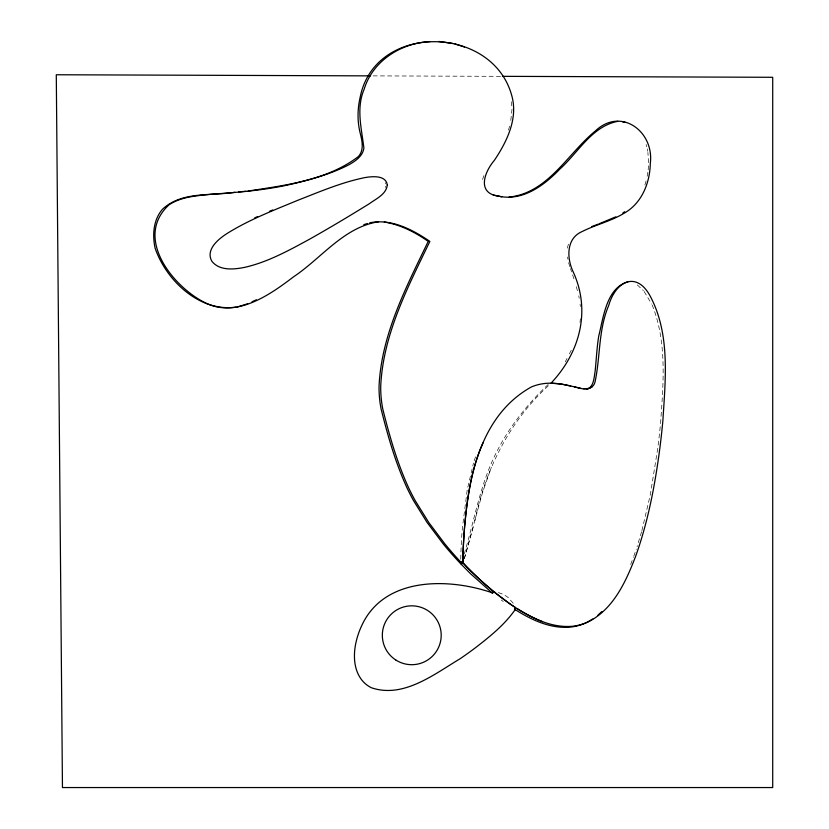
<?xml version="1.0" encoding="UTF-8"?>
<svg xmlns="http://www.w3.org/2000/svg" width="829" height="829" viewBox="0 0 829 829"><rect width="100%" height="100%" fill="white"/><g stroke="black" fill="none" stroke-linecap="round" stroke-linejoin="round"><path stroke-width="0.62" stroke-dasharray="4.14 3.11" d="M460.737 559.223L460.986 550.736A525.493 525.493 0 0 1 462.364 528.166L467.235 489.752L473.525 463.028M512.021 109.127L510.602 122.153M648.164 169.914L648.641 163.52L647.895 152.463M647.159 176.276L648.06 171.188M385.267 187.458L385.537 186.235M473.193 527.306L464.323 558.591M474.81 520.902C485.483 468.945 510.405 419.661 550.259 384.045M641.884 530.622L650.268 494.975L657.76 448.302A781.177 781.177 0 0 0 660.682 421.619C663.376 382.925 667.034 341.973 652.216 305.134M508.446 130.132L510.405 123.324M644.91 184.95L646.703 178.815M641.584 531.752L637.045 546.715M567.285 248.13L568.901 242.7M464.219 554.01C474.24 520.809 479.846 486.012 495.296 454.655C508.291 427.94 527.057 404.365 548.601 384.045M464.416 558.394L482.25 493.493L491.328 467.235M633.75 556.321L636.257 549.171M474.198 460.686L476.53 454.074M482.53 179.52L484.032 175.282M630.672 564.414L633.335 557.513M565.274 361.879L567.026 358.47M569.357 353.931L572.269 348.253M373.123 75.885L501.141 76.33M498.405 592.58L502.415 594.041A30.176 30.176 0 0 1 508.291 597.647L514.011 604.175M501.255 600.051L503.296 601.533M637.325 284.948L643.397 290.627M644.133 291.476L651.749 304.16M573.927 278.824L570.507 268.637M568.58 262.71L570.124 267.446M646.143 144.557L646.755 146.733M576.352 286.699L578.165 293.601M385.226 182.701L385.526 183.841M567.533 257.011L567.948 259.29M647.376 148.899L647.718 151.272M511.431 101.78L511.928 107.905M580.341 318.782A82.558 82.558 0 0 1 579.999 322.46M578.766 295.901A82.558 82.558 0 0 1 579.222 298.243M580.082 304.191A82.558 82.558 0 0 1 580.3 306.585"/><path stroke-width="1.24" d="M515.161 609.626A8.114 8.114 0 0 0 515.089 607.315A216.369 216.369 0 0 1 509.939 603.854L494.291 592.072A6.736 6.736 0 0 0 491.742 592.621C448.282 577.772 384.449 576.715 361.931 625.18A80.6 80.6 0 0 0 355.807 643.221C353.227 655.615 353.776 669.77 361.869 680.122A27.834 27.834 0 0 0 371.361 687.738C403.381 698.692 434.147 674.257 460.24 658.661A392.853 392.853 0 0 0 476.126 647.221C490.385 636.164 504.768 624.579 515.161 609.626L515.161 607.802M542.591 621.698C518.084 612.03 497.089 595.346 477.825 577.699C472.758 572.798 467.401 567.917 462.862 562.632C462.883 559.285 462.976 555.948 463.069 552.601C465.597 493.431 474.126 418.78 531.441 386.915A48.279 48.279 0 0 1 543.316 383.672C555.306 381.92 567.191 385.122 578.746 387.931C584.787 389.92 593.471 389.35 595.067 381.806C600.465 356.543 598.31 329.683 608.724 305.445C615.584 281.269 636.713 270.244 650.547 296.772C670.36 334.698 665.418 379.589 662.868 420.749A781.177 781.177 0 0 1 659.946 447.432C655.117 484.447 648.216 521.441 635.511 556.642C626.03 581.295 613.895 608.123 589.533 621.253A49.17 49.17 0 0 1 571.44 626.351C551.658 627.688 533.171 618.766 516.892 608.465M460.675 562.818L460.675 563.71L470.592 573.761L492.706 593.398M462.862 562.839L463.173 549.865A525.493 525.493 0 0 1 464.551 527.306C467.255 498.623 470.903 469.318 483.048 442.883M461.473 561.71L460.675 563.71A356.335 356.335 0 0 1 442.976 543.617L427.07 522.436L413.64 500.809A219.592 219.592 0 0 1 407.049 487.949C395.464 462.758 387.827 435.93 381.133 409.101A110.392 110.392 0 0 1 379.04 386.625C381.257 334.709 406.158 287.269 428.21 241.394C415.07 232.161 400.252 224.628 384.283 222.027M462.831 562.549L462.333 563.71A356.335 356.335 0 0 1 444.634 543.617L428.738 522.436L415.298 500.809A219.592 219.592 0 0 1 408.707 487.949C397.122 462.758 389.485 435.93 382.801 409.101A110.392 110.392 0 0 1 380.708 386.625C382.915 334.709 407.816 287.269 429.868 241.394C412.438 229.519 391.443 218.462 369.724 222.794M597.916 615.18L601.978 611.501M592.072 386.853L589.17 388.459L583.461 388.739M622.828 213.012L624.683 211.716M592.776 618.983L587.357 622.123A49.17 49.17 0 0 1 569.254 627.221C549.42 628.579 530.757 619.522 514.446 609.149M615.833 216.825L599.056 223.82M254.576 217.986L257.664 216.556M252.026 301.777L256.379 299.777M269.456 211.364L272.751 209.955M586.973 389.329C593.875 386.728 593.978 377.869 595.067 371.713C596.362 359.838 596.807 347.859 598.735 336.056C603.471 317.517 606.331 287.901 627.988 281.787M591.823 226.545L597.999 224.213M491.752 592.652L494.737 592.061M363.807 224.649L367.361 223.54M237.229 306.989L247.674 303.777M617.698 121.345C591.73 126.422 578.165 152.681 559.782 169.157C544.197 185.385 522.819 201.385 498.944 196.204C476.478 193.603 484.24 172.214 494.219 160.546C507.11 141.417 518.653 117.749 511.389 94.288C491.037 24.404 374.521 22.88 360.128 97.428C357.413 109.2 357.258 121.552 360.232 133.282C362.159 140.909 364.252 150.07 358.377 156.567C327.237 180.256 285.86 185.24 248.172 191.033M378.552 221.778C343.9 227.053 321.434 258.223 293.694 276.72C268.803 295.684 235.001 319.32 203.219 301.735C171.448 284.958 134.298 237.146 168.836 204.981C181.551 196.4 197.478 195.789 212.234 194.173C238.69 192.287 265.259 190.235 291.166 184.235C310.813 179.592 330.502 174.163 348.574 164.961C355.216 161.209 362.801 156.318 363.89 148.07C361.631 128.547 355.931 108.309 364.19 89.107C372.812 60.704 401.246 42.932 430.033 41.585M509.13 197.084C548.104 192.908 567.596 153.707 595.284 131.023C621.076 106.495 654.454 131.687 650.299 163.52C649.936 182.774 641.864 203.115 624.486 213.012C611.274 221.167 595.916 224.597 582.134 231.55C565.917 238.4 566.694 258.627 573.305 272.14C591.025 311.062 579.834 352.688 551.026 383.174L561.399 384.096L570.715 386.013M235.996 307.134C199.644 312.253 166.204 280.616 155.085 248.089C152.277 234.97 153.303 219.934 162.38 209.364C181.489 191.136 211.084 196.11 235.011 192.266M238.597 191.924L245.778 191.261M370.532 75.874L56.289 74.755L62.455 787.55L772.711 787.55L772.711 77.294L502.436 76.341M438.707 41.45L452.582 43.388M501.846 196.856L493.234 195.002M581.222 388.418L574.466 386.925M622.278 121.687L625.315 122.371M455.038 43.958L464.52 47.046M494.271 592.103A332.781 332.781 0 0 1 462.893 562.808M387.288 185.022C386.241 194.4 376.086 198.742 369.361 203.706C349.631 215.892 329.755 227.851 309.549 239.208C288.917 250.441 267.943 262.016 244.866 267.321C234.027 269.487 219.789 271.052 211.965 261.415C205.053 249.622 218.773 238.659 227.716 233.094C249.726 219.436 274.047 210.151 297.88 200.255C319.859 191.686 341.766 182.266 364.988 177.582C372.283 176.328 385.962 174.95 387.288 185.022M395.785 659.988A29.44 29.44 0 0 0 441.163 636.734A29.44 29.44 0 0 0 398.345 609.066A29.44 29.44 0 0 0 395.785 659.988"/></g></svg>
